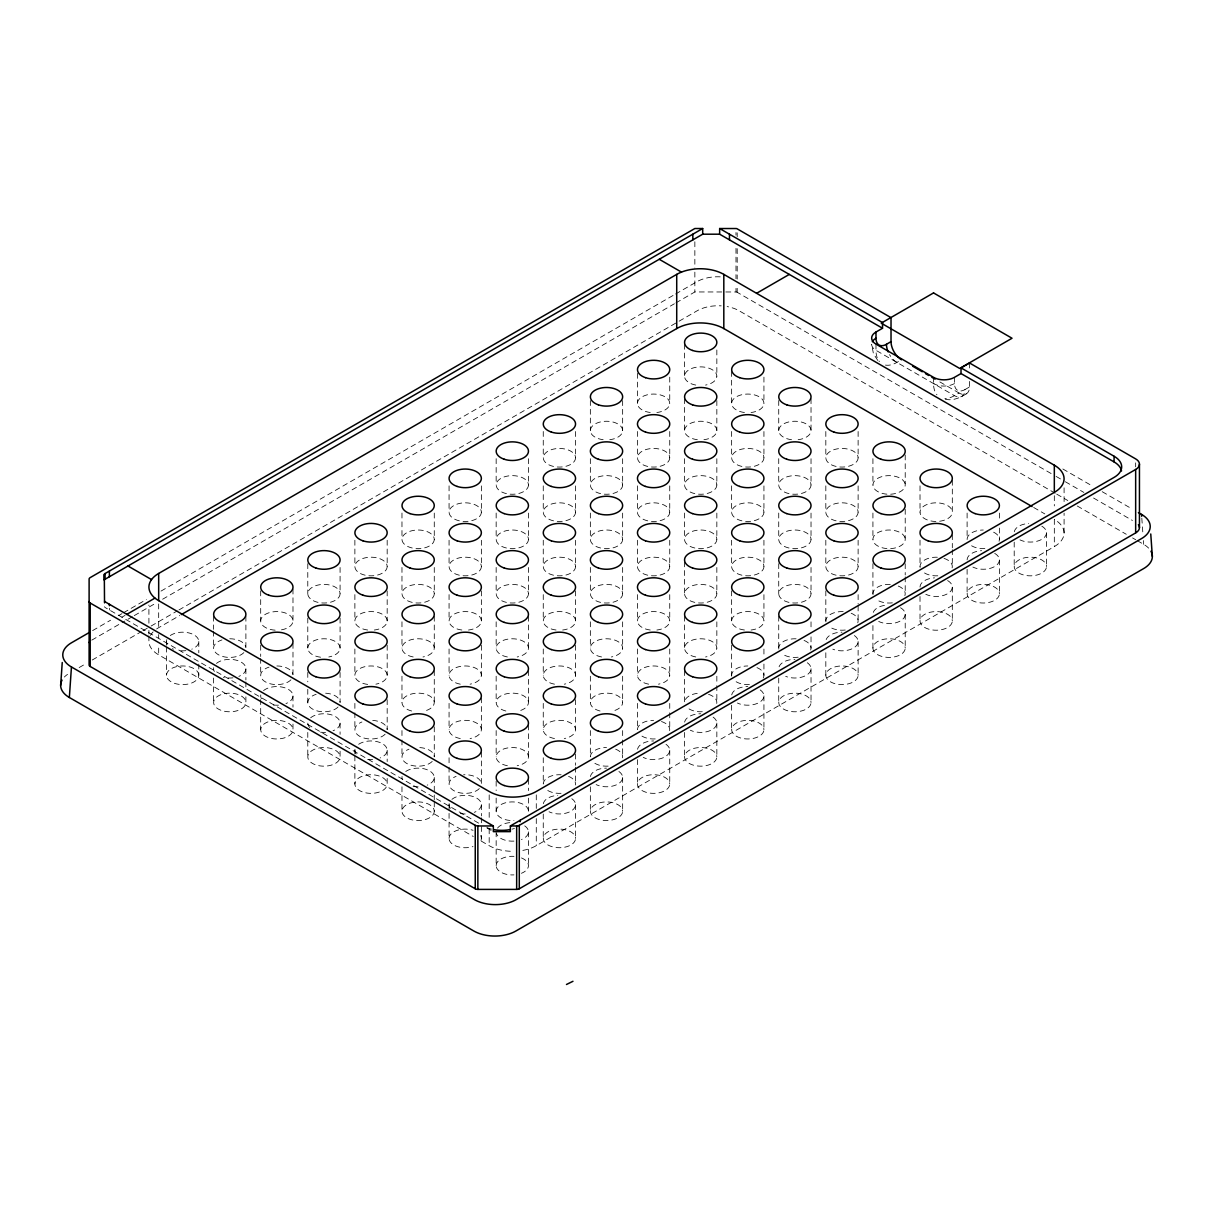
<?xml version="1.0" encoding="UTF-8"?>
<svg xmlns="http://www.w3.org/2000/svg" width="1213" height="1213" viewBox="0 0 1213 1213"><rect width="100%" height="100%" fill="white"/><g stroke="black" fill="none" stroke-linecap="round" stroke-linejoin="round"><path stroke-width="0.75" stroke-dasharray="5 3.75" d="M148.911 623.194L148.911 605.029M1064.089 532.992L1064.089 513.129M92.628 630.578L110.535 620.237M118.677 615.537L121.937 613.657M123.559 612.717L146.364 599.556M161.011 591.095L673.973 294.941M675.596 294.001L696.762 281.78A29.597 17.088 0 0 1 720.749 276.867M121.907 617.19L125.045 615.37M91.763 640.146L124.833 621.041M127.987 619.236L132.717 616.507M134.279 615.598L156.325 602.861M162.633 599.222L674.383 303.766M675.959 302.871L694.852 291.954L723.282 291.969M79.163 667.559L85.698 663.784M92.249 660.008L141.284 631.685M142.922 630.745L147.819 627.909M151.094 626.029L177.25 610.927M178.887 609.987L677.506 322.112M679.128 321.172L697.126 310.786A29.719 17.164 0 0 1 721.204 305.858M156.644 628.941A33.297 19.226 0 0 1 158.676 627.667L179.721 615.522M885.46 365.098A29.597 17.088 -60 0 0 896.923 362.414L901.502 359.776M969.521 381.428L969.521 386.962A14.799 8.552 60 0 1 959.058 393.012L954.479 395.65A29.597 17.088 -60 0 1 944.866 398.501M877.757 360.428L873.436 353.696L871.647 344.295A14.799 8.552 0 0 0 875.983 350.33L954.479 395.65A14.799 8.552 60 0 0 964.942 389.6L969.521 386.962M966.458 393.74C960.165 397.849 952.448 401.154 944.851 399.168M522.848 850.404A33.297 19.226 0 0 0 536.282 845.673L1054.324 546.593A33.297 19.226 0 0 0 1054.324 519.407M725.829 291.969L735.988 291.984L735.988 285.373M939.863 381.928L959.058 393.012M1062.846 468.976L1091.184 485.336M1102.208 491.69L1132.108 508.96M735.988 291.969A1.759 1.016 0 0 1 737.201 292.303L1054.597 475.541M1056.129 476.421L1063.831 480.864M1065.363 481.758L1083.846 492.417M1093.565 498.027L1132.426 520.468M1055.158 493.236L739.142 310.786A29.719 17.164 0 0 0 727.148 306.571M1056.735 494.146L1067.804 500.529M1077.28 506.003L1126.271 534.281M1132.578 537.935L1135.747 539.755M1137.324 540.68L1143.647 544.319A29.719 17.164 0 0 1 1148.62 548.124M1033.673 507.474L1044.802 513.903M478.635 823.142L105.228 607.561A2.214 1.289 0 0 1 104.576 606.667M486.807 827.857L491.705 830.693M148.911 635.839L148.911 641.252A33.297 19.226 0 0 0 158.676 654.853L473.297 836.5M481.243 841.094L489.188 845.673A33.297 19.226 0 0 0 512.735 851.314M1141.812 518.148L1142.858 533.098M1143.389 540.589L1143.647 544.319M1135.656 462.866L1135.656 466.823M1064.089 487.823L1064.089 504.092M1054.324 495.692L1054.324 505.942M1054.324 519.498L1054.324 546.593M1046.501 532.765L1046.501 566.547A16.148 9.325 0 0 1 1022.256 574.583A16.148 9.325 0 0 1 1022.316 558.435A16.148 9.325 0 0 1 1046.501 566.547M1014.204 542.105L1014.204 566.501M999.406 513.084L999.406 520.589M999.406 528.095L999.406 539.36M999.406 559.966L999.406 593.733A16.148 9.325 0 0 1 975.161 601.769A16.148 9.325 0 0 1 975.222 585.636A16.148 9.325 0 0 1 999.406 593.733M969.521 362.975L969.521 370.359M967.11 513.038L967.11 539.315A16.148 9.325 0 0 1 983.288 530.02M967.11 569.306L967.11 593.688M954.479 377.334L954.479 383.566A14.799 8.552 -60 0 0 964.942 389.6M952.311 480.272L952.311 512.159A16.148 9.325 0 0 1 928.066 520.21A16.148 9.325 0 0 1 928.127 504.062A16.148 9.325 0 0 1 952.311 512.159M952.311 534.645L952.311 547.776M952.311 549.656L952.311 566.547M952.311 587.153L952.311 620.92A16.148 9.325 0 0 1 928.066 628.971A16.148 9.325 0 0 1 928.127 612.823A16.148 9.325 0 0 1 952.311 620.92M933.54 377.334L933.54 383.566A29.597 17.088 -60 0 0 936.952 394.816M920.015 485.852L920.015 512.129M920.015 540.24L920.015 566.501M920.015 596.493L920.015 620.889M905.216 454.951L905.216 484.973A16.148 9.325 0 0 1 880.972 493.009A16.148 9.325 0 0 1 881.032 476.876A16.148 9.325 0 0 1 905.216 484.973M905.216 509.339L905.216 539.36A16.148 9.325 0 0 1 880.972 547.397A16.148 9.325 0 0 1 881.032 531.249A16.148 9.325 0 0 1 905.216 539.36M905.216 563.711L905.216 574.977M905.216 576.842L905.216 593.733M905.216 614.339L905.216 648.121A16.148 9.325 0 0 1 880.972 656.157A16.148 9.325 0 0 1 881.032 640.009A16.148 9.325 0 0 1 905.216 648.121M875.983 344.113L875.983 350.33A29.597 17.088 -60 0 0 879.395 361.595M872.92 458.666L872.92 484.927M872.92 513.038L872.92 539.315M872.92 563.666L872.92 593.688M872.92 625.559L872.92 648.076M858.122 431.51L858.122 457.786A16.148 9.325 0 0 1 833.877 465.822A16.148 9.325 0 0 1 833.938 449.689A16.148 9.325 0 0 1 858.122 457.786M858.122 485.897L858.122 512.159A16.148 9.325 0 0 1 833.877 520.21A16.148 9.325 0 0 1 833.938 504.062A16.148 9.325 0 0 1 858.122 512.159M858.122 540.27L858.122 566.547A16.148 9.325 0 0 1 833.877 574.583A16.148 9.325 0 0 1 833.938 558.435A16.148 9.325 0 0 1 858.122 566.547M858.122 594.658L858.122 604.044M858.122 605.909L858.122 620.92M858.122 641.525L858.122 675.307A16.148 9.325 0 0 1 833.877 683.344A16.148 9.325 0 0 1 833.938 667.195A16.148 9.325 0 0 1 858.122 675.307M825.826 431.479L825.826 457.741M825.826 485.852L825.826 512.129M825.826 540.24L825.826 566.501M825.826 590.852L825.826 620.889M825.826 652.746L825.826 675.262M811.027 398.698L811.027 430.6M811.027 458.711L811.027 484.973A16.148 9.325 0 0 1 786.782 493.009A16.148 9.325 0 0 1 786.843 476.876A16.148 9.325 0 0 1 811.027 484.973M811.027 513.084L811.027 539.36A16.148 9.325 0 0 1 786.782 547.397A16.148 9.325 0 0 1 786.843 531.249A16.148 9.325 0 0 1 811.027 539.36M811.027 567.472L811.027 593.733A16.148 9.325 0 0 1 786.782 601.769A16.148 9.325 0 0 1 786.843 585.636A16.148 9.325 0 0 1 811.027 593.733M811.027 621.844L811.027 629.35M811.027 636.855L811.027 648.121M811.027 668.727L811.027 702.494A16.148 9.325 0 0 1 786.782 710.53A16.148 9.325 0 0 1 786.843 694.397A16.148 9.325 0 0 1 811.027 702.494M778.731 400.533L778.731 430.554M778.731 458.666L778.731 484.927M778.731 513.038L778.731 539.315M778.731 563.666L778.731 593.688M778.731 616.174L778.731 648.076M778.731 678.052L778.731 702.448M763.932 377.137L763.932 403.413M763.932 431.51L763.932 457.786A16.148 9.325 0 0 1 739.687 465.822A16.148 9.325 0 0 1 739.748 449.689A16.148 9.325 0 0 1 763.932 457.786M763.932 485.897L763.932 512.159A16.148 9.325 0 0 1 739.687 520.21A16.148 9.325 0 0 1 739.748 504.062A16.148 9.325 0 0 1 763.932 512.159M763.932 540.27L763.932 566.547A16.148 9.325 0 0 1 739.687 574.583A16.148 9.325 0 0 1 739.748 558.435A16.148 9.325 0 0 1 763.932 566.547M763.932 594.658L763.932 620.92M763.932 649.031L763.932 656.536M763.932 664.042L763.932 675.307M763.932 695.913L763.932 729.68A16.148 9.325 0 0 1 739.687 737.716A16.148 9.325 0 0 1 739.748 721.583A16.148 9.325 0 0 1 763.932 729.68M737.201 232.82L737.201 236.778M737.201 248.68L737.201 279.081M737.201 288.33L737.201 292.288M735.988 232.502L735.988 235.14M735.988 248.362L735.988 278.763M731.636 371.466L731.636 403.368M731.636 431.479L731.636 457.741M731.636 485.852L731.636 512.129M731.636 540.24L731.636 566.501M731.636 590.852L731.636 620.889M731.636 645.24L731.636 675.262M731.636 705.253L731.636 729.635M716.838 349.951L716.838 376.212M716.838 400.578L716.838 430.6M716.838 458.711L716.838 484.973A16.148 9.325 0 0 1 692.593 493.009A16.148 9.325 0 0 1 692.653 476.876A16.148 9.325 0 0 1 716.838 484.973M716.838 513.084L716.838 539.36A16.148 9.325 0 0 1 692.593 547.397A16.148 9.325 0 0 1 692.653 531.249A16.148 9.325 0 0 1 716.838 539.36M716.838 567.472L716.838 593.733A16.148 9.325 0 0 1 692.593 601.769A16.148 9.325 0 0 1 692.653 585.636A16.148 9.325 0 0 1 716.838 593.733M716.838 621.844L716.838 648.121M716.838 676.232L716.838 683.738M716.838 685.603L716.838 702.494M716.838 723.1L716.838 756.882A16.148 9.325 0 0 1 692.593 764.918A16.148 9.325 0 0 1 692.653 748.77A16.148 9.325 0 0 1 716.838 756.882M694.852 241.736L694.852 268.164M694.852 272.121L694.852 291.954M684.541 344.28L684.541 376.166M684.541 398.652L684.541 430.554M684.541 458.666L684.541 484.927M684.541 513.038L684.541 539.315M684.541 561.786L684.541 593.688M684.541 616.174L684.541 648.076M684.541 670.546L684.541 702.448A16.148 9.325 0 0 1 700.72 693.154M684.541 732.44L684.541 756.836M669.743 377.137L669.743 403.413M669.743 431.51L669.743 457.786A16.148 9.325 0 0 1 645.498 465.822A16.148 9.325 0 0 1 645.559 449.689A16.148 9.325 0 0 1 669.743 457.786M669.743 485.897L669.743 512.159A16.148 9.325 0 0 1 645.498 520.21A16.148 9.325 0 0 1 645.559 504.062A16.148 9.325 0 0 1 669.743 512.159M669.743 540.27L669.743 566.547A16.148 9.325 0 0 1 645.498 574.583A16.148 9.325 0 0 1 645.559 558.435A16.148 9.325 0 0 1 669.743 566.547M669.743 594.658L669.743 620.92M669.743 649.031L669.743 675.307M669.743 703.419L669.743 710.924M669.743 712.804L669.743 729.68M669.743 750.286L669.743 784.068A16.148 9.325 0 0 1 645.498 792.104A16.148 9.325 0 0 1 645.559 775.956A16.148 9.325 0 0 1 669.743 784.068M637.447 373.346L637.447 403.368M637.447 431.479L637.447 457.741M637.447 485.852L637.447 512.129M637.447 540.24L637.447 566.501M637.447 594.613L637.447 620.889M637.447 648.985L637.447 675.262M637.447 703.373L637.447 729.635A16.148 9.325 0 0 1 653.625 720.34M637.447 759.626L637.447 784.023M622.648 400.578L622.648 430.6M622.648 458.711L622.648 484.973A16.148 9.325 0 0 1 598.403 493.009A16.148 9.325 0 0 1 598.464 476.876A16.148 9.325 0 0 1 622.648 484.973M622.648 513.084L622.648 539.36A16.148 9.325 0 0 1 598.403 547.397A16.148 9.325 0 0 1 598.464 531.249A16.148 9.325 0 0 1 622.648 539.36M622.648 567.472L622.648 593.733A16.148 9.325 0 0 1 598.403 601.769A16.148 9.325 0 0 1 598.464 585.636A16.148 9.325 0 0 1 622.648 593.733M622.648 621.844L622.648 648.121M622.648 676.232L622.648 702.494M622.648 730.605L622.648 738.111M622.648 739.991L622.648 756.882M622.648 777.472L622.648 811.254A16.148 9.325 0 0 1 598.403 819.291A16.148 9.325 0 0 1 598.464 803.158A16.148 9.325 0 0 1 622.648 811.254M590.352 400.533L590.352 430.554M590.352 458.666L590.352 484.927M590.352 513.038L590.352 539.315M590.352 567.426L590.352 593.688M590.352 621.799L590.352 648.076M590.352 676.187L590.352 702.448M590.352 730.56L590.352 756.836A16.148 9.325 0 0 1 606.53 747.526M590.352 786.812L590.352 811.209M575.553 431.51L575.553 457.786A16.148 9.325 0 0 1 551.309 465.822A16.148 9.325 0 0 1 551.369 449.689A16.148 9.325 0 0 1 575.553 457.786M575.553 485.897L575.553 512.159A16.148 9.325 0 0 1 551.309 520.21A16.148 9.325 0 0 1 551.369 504.062A16.148 9.325 0 0 1 575.553 512.159M575.553 540.27L575.553 566.547A16.148 9.325 0 0 1 551.309 574.583A16.148 9.325 0 0 1 551.369 558.435A16.148 9.325 0 0 1 575.553 566.547M575.553 590.898L575.553 620.92M575.553 645.286L575.553 675.307M575.553 699.658L575.553 729.68M575.553 754.046L575.553 765.297M575.553 767.177L575.553 784.068M575.553 804.674L575.553 838.441A16.148 9.325 0 0 1 551.309 846.477A16.148 9.325 0 0 1 551.369 830.344A16.148 9.325 0 0 1 575.553 838.441M543.257 431.479L543.257 457.741M543.257 485.852L543.257 512.129M543.257 540.24L543.257 566.501M543.257 594.613L543.257 620.889M543.257 648.985L543.257 675.262M543.257 703.373L543.257 729.635M543.257 757.746L543.257 784.023A16.148 9.325 0 0 1 561.103 774.773M543.257 814.014L543.257 838.395M536.282 794.864L536.282 808.419M536.282 818.578L536.282 845.673M528.459 458.711L528.459 484.973A16.148 9.325 0 0 1 504.214 493.009A16.148 9.325 0 0 1 504.274 476.876A16.148 9.325 0 0 1 528.459 484.973M528.459 513.084L528.459 539.36A16.148 9.325 0 0 1 504.214 547.397A16.148 9.325 0 0 1 504.274 531.249A16.148 9.325 0 0 1 528.459 539.36M528.459 567.472L528.459 593.733A16.148 9.325 0 0 1 504.214 601.769A16.148 9.325 0 0 1 504.274 585.636A16.148 9.325 0 0 1 528.459 593.733M528.459 616.219L528.459 648.121M528.459 670.592L528.459 702.494M528.459 724.98L528.459 756.882M528.459 779.353L528.459 790.618M528.459 798.124L528.459 811.254M528.459 831.86L528.459 865.627M496.162 458.666L496.162 484.927M496.162 513.038L496.162 539.315M496.162 567.426L496.162 593.688M496.162 621.799L496.162 648.076M496.162 676.187L496.162 702.448M496.162 730.56L496.162 756.836M496.162 781.187L496.162 790.573M496.162 798.078L496.162 811.209A16.148 9.325 0 0 0 513.948 820.504M496.162 831.815L496.162 865.597A16.148 9.325 0 0 0 513.948 874.891M489.188 794.864L489.188 818.578M489.188 828.737L489.188 845.673M481.364 485.897L481.364 512.159A16.148 9.325 0 0 1 457.119 520.21A16.148 9.325 0 0 1 457.18 504.062A16.148 9.325 0 0 1 481.364 512.159M481.364 540.27L481.364 566.547A16.148 9.325 0 0 1 457.119 574.583A16.148 9.325 0 0 1 457.18 558.435A16.148 9.325 0 0 1 481.364 566.547M481.364 590.898L481.364 620.92M481.364 645.286L481.364 675.307M481.364 697.778L481.364 729.68M481.364 752.166L481.364 784.068A16.148 9.325 0 0 0 463.593 774.773M481.364 804.674L481.364 815.924M481.364 817.805L481.364 838.441M449.068 485.852L449.068 512.129M449.068 540.24L449.068 566.501M449.068 594.613L449.068 620.889M449.068 648.985L449.068 675.262M449.068 703.373L449.068 729.635M449.068 757.746L449.068 765.251M449.068 767.132L449.068 784.023M449.068 804.628L449.068 838.395A16.148 9.325 0 0 0 473.009 846.583M434.269 513.084L434.269 539.36A16.148 9.325 0 0 1 410.024 547.397A16.148 9.325 0 0 1 410.085 531.249A16.148 9.325 0 0 1 434.269 539.36M434.269 567.472L434.269 593.733A16.148 9.325 0 0 1 410.024 601.769A16.148 9.325 0 0 1 410.085 585.636A16.148 9.325 0 0 1 434.269 593.733M434.269 616.219L434.269 648.121M434.269 670.592L434.269 702.494M434.269 726.845L434.269 756.882A16.148 9.325 0 0 0 419.819 747.587M434.269 777.472L434.269 799.989M434.269 801.869L434.269 811.254A16.148 9.325 0 0 1 410.024 819.291A16.148 9.325 0 0 1 410.085 803.158A16.148 9.325 0 0 1 434.269 811.254M401.973 513.038L401.973 539.315M401.973 567.426L401.973 593.688M401.973 621.799L401.973 648.076M401.973 676.187L401.973 702.448M401.973 730.56L401.973 738.065M401.973 739.945L401.973 756.836M401.973 786.812L401.973 811.209M387.174 540.27L387.174 566.547A16.148 9.325 0 0 1 362.93 574.583A16.148 9.325 0 0 1 362.99 558.435A16.148 9.325 0 0 1 387.174 566.547M387.174 590.898L387.174 620.92M387.174 645.286L387.174 675.307M387.174 699.658L387.174 729.68A16.148 9.325 0 0 0 372.725 720.401M387.174 750.286L387.174 761.552M387.174 778.428L387.174 784.068A16.148 9.325 0 0 1 362.93 792.104A16.148 9.325 0 0 1 362.99 775.956A16.148 9.325 0 0 1 387.174 784.068M354.878 540.24L354.878 566.501M354.878 594.613L354.878 620.889M354.878 648.985L354.878 675.262M354.878 703.373L354.878 710.879M354.878 712.759L354.878 729.635M354.878 750.241L354.878 754.001M354.878 755.881L354.878 784.023M340.08 567.472L340.08 593.733A16.148 9.325 0 0 1 315.835 601.769A16.148 9.325 0 0 1 315.896 585.636A16.148 9.325 0 0 1 340.08 593.733M340.08 618.099L340.08 648.121M340.08 672.472L340.08 702.494A16.148 9.325 0 0 0 325.63 693.199M340.08 723.1L340.08 734.35M340.08 751.241L340.08 756.882A16.148 9.325 0 0 1 315.835 764.918A16.148 9.325 0 0 1 315.896 748.77A16.148 9.325 0 0 1 340.08 756.882M307.784 563.666L307.784 593.688M307.784 618.054L307.784 648.076M307.784 672.427L307.784 681.812M307.784 689.318L307.784 702.448M307.784 732.44L307.784 756.836M292.985 589.033L292.985 620.92M292.985 643.406L292.985 675.307M292.985 695.913L292.985 707.164M292.985 724.055L292.985 729.68A16.148 9.325 0 0 1 268.74 737.716A16.148 9.325 0 0 1 268.801 721.583A16.148 9.325 0 0 1 292.985 729.68M260.689 590.852L260.689 620.889M260.689 645.24L260.689 656.491M260.689 658.371L260.689 675.262M260.689 699.613L260.689 729.635M245.89 616.219L245.89 648.121M245.89 668.727L245.89 679.977M245.89 681.858L245.89 689.363M245.89 696.869L245.89 702.494A16.148 9.325 0 0 1 221.645 710.53A16.148 9.325 0 0 1 221.706 694.397A16.148 9.325 0 0 1 245.89 702.494M213.594 616.174L213.594 629.304M213.594 631.185L213.594 648.076M213.594 678.052L213.594 702.448M198.796 641.525L198.796 652.791M198.796 664.042L198.796 675.307A16.148 9.325 0 0 1 174.551 683.344A16.148 9.325 0 0 1 174.611 667.195A16.148 9.325 0 0 1 198.796 675.307M166.499 641.48L166.499 645.24M166.499 647.12L166.499 675.262M158.676 603.953L158.676 627.758M158.676 634.535L158.676 637.917M158.676 648.076L158.676 654.853M148.911 630.426L148.911 634.035M109.382 608.198L109.382 609.972M64.38 677.021A29.719 17.164 0 0 1 67.549 674.367M514.418 828.479A25.898 14.95 0 0 1 512.129 829.131M491.553 829.131A25.898 14.95 0 0 1 487.171 827.721M994.705 553.371A16.148 9.325 0 0 1 995.145 566.244A16.148 9.325 0 0 1 972.887 567.077M967.11 559.921A16.148 9.325 0 0 1 981.62 550.672M695.762 385.067A16.148 9.325 0 0 1 687.635 370.708A16.148 9.325 0 0 1 713.79 370.753A16.148 9.325 0 0 1 705.557 385.082M507.383 656.961A16.148 9.325 0 0 1 499.256 642.617A16.148 9.325 0 0 1 525.411 642.647A16.148 9.325 0 0 1 517.178 656.976M461.865 630.017A16.148 9.325 0 0 1 451.843 615.688A16.148 9.325 0 0 1 478.635 615.719A16.148 9.325 0 0 1 468.491 630.032M556.054 630.017A16.148 9.325 0 0 1 546.032 615.688A16.148 9.325 0 0 1 572.824 615.719A16.148 9.325 0 0 1 562.68 630.032M713.108 717.126A16.148 9.325 0 0 1 712.076 729.68A16.148 9.325 0 0 1 690.318 730.226M684.632 722.099A16.148 9.325 0 0 1 700.72 713.76M661.464 721.523A16.148 9.325 0 0 1 669.652 730.651M655.232 738.929A16.148 9.325 0 0 1 640.267 734.926M760.202 689.939A16.148 9.325 0 0 1 759.171 702.494A16.148 9.325 0 0 1 737.413 703.024M731.727 694.897A16.148 9.325 0 0 1 747.815 686.573M708.559 694.336A16.148 9.325 0 0 1 716.747 703.464M702.312 711.743A16.148 9.325 0 0 1 686.558 706.982M600.056 711.015A16.148 9.325 0 0 1 593.764 696.747A16.148 9.325 0 0 1 619.282 696.778A16.148 9.325 0 0 1 612.883 711.03M554.477 684.162A16.148 9.325 0 0 1 546.35 669.803A16.148 9.325 0 0 1 572.506 669.834A16.148 9.325 0 0 1 564.272 684.177M648.667 684.162A16.148 9.325 0 0 1 640.54 669.803A16.148 9.325 0 0 1 666.695 669.834A16.148 9.325 0 0 1 658.462 684.177M601.572 656.961A16.148 9.325 0 0 1 593.445 642.617A16.148 9.325 0 0 1 619.6 642.647A16.148 9.325 0 0 1 611.367 656.976M807.297 662.738A16.148 9.325 0 0 1 806.781 674.989A16.148 9.325 0 0 1 785.706 676.369M779.08 666.771A16.148 9.325 0 0 1 794.909 659.372M756.957 667.62A16.148 9.325 0 0 1 763.159 678.128M749.407 684.557A16.148 9.325 0 0 1 734.456 680.554M731.727 676.217A16.148 9.325 0 0 1 747.815 665.967M854.392 635.551A16.148 9.325 0 0 1 853.876 647.803A16.148 9.325 0 0 1 832.8 649.182M826.174 639.585A16.148 9.325 0 0 1 842.004 632.185M804.052 640.419A16.148 9.325 0 0 1 810.678 650.032M798.154 657.219A16.148 9.325 0 0 1 781.551 653.352M778.822 649.031A16.148 9.325 0 0 1 796.577 638.826M695.762 656.961A16.148 9.325 0 0 1 687.635 642.617A16.148 9.325 0 0 1 713.79 642.647A16.148 9.325 0 0 1 705.557 656.976M650.244 630.017A16.148 9.325 0 0 1 640.221 615.688A16.148 9.325 0 0 1 667.014 615.719A16.148 9.325 0 0 1 656.87 630.032M744.433 630.017A16.148 9.325 0 0 1 734.411 615.688A16.148 9.325 0 0 1 761.203 615.719A16.148 9.325 0 0 1 751.059 630.032M310.649 717.778A16.148 9.325 0 0 1 335.379 716.504A16.148 9.325 0 0 1 333.044 730.772M325.569 732.349A16.148 9.325 0 0 1 319.004 731.955M309.8 727.588A16.148 9.325 0 0 1 307.875 722.099M263.555 690.591A16.148 9.325 0 0 1 288.285 689.318A16.148 9.325 0 0 1 285.95 703.585M278.474 705.162A16.148 9.325 0 0 1 271.909 704.768M261.447 698.688A16.148 9.325 0 0 1 260.78 694.897M385.127 734.199A16.148 9.325 0 0 1 360.14 736.549A16.148 9.325 0 0 1 361.914 721.978M338.033 707.012A16.148 9.325 0 0 1 312.484 709.044A16.148 9.325 0 0 1 316.138 694.306M216.46 663.405A16.148 9.325 0 0 1 241.19 662.116A16.148 9.325 0 0 1 238.855 676.384M233.017 677.824A16.148 9.325 0 0 1 223.298 677.248M214.352 671.502A16.148 9.325 0 0 1 213.685 667.711M170.275 635.521A16.148 9.325 0 0 1 194.611 635.248A16.148 9.325 0 0 1 191.76 649.198M185.923 650.638A16.148 9.325 0 0 1 179.297 650.623M173.474 649.182A16.148 9.325 0 0 1 172.276 648.652M167.258 644.315A16.148 9.325 0 0 1 166.848 639.585M290.938 679.826A16.148 9.325 0 0 1 265.389 681.858A16.148 9.325 0 0 1 269.043 667.12M276.867 665.967A16.148 9.325 0 0 1 292.894 674.337M243.843 652.639A16.148 9.325 0 0 1 218.295 654.671A16.148 9.325 0 0 1 221.949 639.933M229.773 638.766A16.148 9.325 0 0 1 245.799 647.151M524.729 825.886A16.148 9.325 0 0 1 521.423 839.532M513.948 841.109A16.148 9.325 0 0 1 496.496 833.725M497.512 828.115A16.148 9.325 0 0 1 510.688 822.566M521.484 857.94A16.148 9.325 0 0 1 521.423 873.299M496.162 865.597A16.148 9.325 0 0 1 514.009 856.348M451.933 799.352A16.148 9.325 0 0 1 476.664 798.078A16.148 9.325 0 0 1 474.328 812.346M465.186 813.968A16.148 9.325 0 0 1 460.288 813.529M450.387 808.328A16.148 9.325 0 0 1 449.159 803.658M480.606 835.621A16.148 9.325 0 0 1 480.591 841.276M449.068 838.395A16.148 9.325 0 0 1 473.085 830.283M571.823 798.7A16.148 9.325 0 0 1 570.792 811.254A16.148 9.325 0 0 1 549.034 811.785M543.348 803.658A16.148 9.325 0 0 1 557.768 795.379M496.162 811.209A16.148 9.325 0 0 1 514.009 801.96A16.148 9.325 0 0 1 528.11 813.165M405.749 771.468A16.148 9.325 0 0 1 430.084 771.195A16.148 9.325 0 0 1 427.234 785.145M418.091 786.782A16.148 9.325 0 0 1 411.677 786.009M402.307 779.353A16.148 9.325 0 0 1 402.064 776.472M358.654 744.282A16.148 9.325 0 0 1 382.99 744.009A16.148 9.325 0 0 1 380.139 757.958M372.664 759.535A16.148 9.325 0 0 1 366.099 759.141M356.197 753.955A16.148 9.325 0 0 1 354.969 749.285M479.317 788.586A16.148 9.325 0 0 1 454.329 790.921A16.148 9.325 0 0 1 456.103 776.35M432.222 761.4A16.148 9.325 0 0 1 407.234 763.735A16.148 9.325 0 0 1 409.008 749.164M411.677 711.015A16.148 9.325 0 0 1 405.385 696.747A16.148 9.325 0 0 1 430.903 696.778A16.148 9.325 0 0 1 424.505 711.03M367.675 684.405A16.148 9.325 0 0 1 357.35 670.319A16.148 9.325 0 0 1 383.793 669.591A16.148 9.325 0 0 1 375.894 684.177M460.288 684.162A16.148 9.325 0 0 1 452.161 669.803A16.148 9.325 0 0 1 478.316 669.834A16.148 9.325 0 0 1 470.083 684.177M413.193 656.961A16.148 9.325 0 0 1 405.066 642.617A16.148 9.325 0 0 1 431.221 642.647A16.148 9.325 0 0 1 422.988 656.976M320.581 657.203A16.148 9.325 0 0 1 310.255 643.133A16.148 9.325 0 0 1 336.698 642.39A16.148 9.325 0 0 1 328.799 656.976M275.139 630.169A16.148 9.325 0 0 1 262.872 616.219A16.148 9.325 0 0 1 289.937 615.461A16.148 9.325 0 0 1 280.112 630.032M367.675 630.017A16.148 9.325 0 0 1 357.653 615.688A16.148 9.325 0 0 1 384.445 615.719A16.148 9.325 0 0 1 374.301 630.032M618.918 771.498A16.148 9.325 0 0 1 617.887 784.068A16.148 9.325 0 0 1 596.129 784.599M590.443 776.472A16.148 9.325 0 0 1 606.53 768.132M568.579 776.381A16.148 9.325 0 0 1 575.462 785.023M561.043 793.317A16.148 9.325 0 0 1 546.077 789.299M666.013 744.312A16.148 9.325 0 0 1 664.982 756.867A16.148 9.325 0 0 1 643.224 757.412M637.538 749.285A16.148 9.325 0 0 1 653.625 740.946M615.673 749.179A16.148 9.325 0 0 1 622.557 757.837M608.138 766.131A16.148 9.325 0 0 1 593.172 762.113M507.383 765.721A16.148 9.325 0 0 1 499.256 751.378A16.148 9.325 0 0 1 525.411 751.408A16.148 9.325 0 0 1 517.178 765.737M460.288 738.535A16.148 9.325 0 0 1 452.161 724.176A16.148 9.325 0 0 1 478.316 724.222A16.148 9.325 0 0 1 470.083 738.55M554.477 738.535A16.148 9.325 0 0 1 546.35 724.176A16.148 9.325 0 0 1 572.506 724.222A16.148 9.325 0 0 1 564.272 738.55M505.866 711.015A16.148 9.325 0 0 1 499.574 696.747A16.148 9.325 0 0 1 525.093 696.778A16.148 9.325 0 0 1 518.694 711.03M603.149 439.697A16.148 9.325 0 0 1 593.127 425.354A16.148 9.325 0 0 1 619.919 425.384A16.148 9.325 0 0 1 609.775 439.697M900.516 607.743A16.148 9.325 0 0 1 900.956 620.616A16.148 9.325 0 0 1 878.697 621.465M873.269 612.383A16.148 9.325 0 0 1 887.431 605.044M851.147 613.232A16.148 9.325 0 0 1 857.773 622.83M845.249 630.032A16.148 9.325 0 0 1 828.646 626.166M825.917 621.844A16.148 9.325 0 0 1 843.672 611.64M947.611 580.557A16.148 9.325 0 0 1 948.05 593.43A16.148 9.325 0 0 1 925.792 594.264M920.015 587.107A16.148 9.325 0 0 1 934.526 577.858M898.242 586.046A16.148 9.325 0 0 1 904.868 595.644M892.343 602.846A16.148 9.325 0 0 1 875.741 598.979M873.011 594.658A16.148 9.325 0 0 1 890.767 584.439M791.528 439.697A16.148 9.325 0 0 1 781.506 425.354A16.148 9.325 0 0 1 808.298 425.384A16.148 9.325 0 0 1 798.154 439.697M697.339 439.697A16.148 9.325 0 0 1 687.316 425.354A16.148 9.325 0 0 1 714.108 425.384A16.148 9.325 0 0 1 703.965 439.697M650.244 412.496A16.148 9.325 0 0 1 640.221 398.167A16.148 9.325 0 0 1 667.014 398.198A16.148 9.325 0 0 1 656.87 412.511M744.433 412.496A16.148 9.325 0 0 1 734.411 398.167A16.148 9.325 0 0 1 761.203 398.198A16.148 9.325 0 0 1 751.059 412.511M944.032 558.389A16.148 9.325 0 0 1 951.962 568.457M937.785 575.796A16.148 9.325 0 0 1 922.835 571.793M920.106 567.472A16.148 9.325 0 0 1 937.861 557.252M1041.8 526.169A16.148 9.325 0 0 1 1042.24 539.057A16.148 9.325 0 0 1 1019.981 539.891M1014.295 531.764A16.148 9.325 0 0 1 1028.715 523.47M993.629 532.189A16.148 9.325 0 0 1 999.057 541.271M984.88 548.61A16.148 9.325 0 0 1 969.93 544.592M150.488 635.43A33.297 19.226 0 0 1 153.096 631.928M954.479 383.566A14.799 8.552 0 0 1 933.54 383.566M896.923 362.414A14.799 8.552 60 0 1 889.523 354.605"/><path stroke-width="1.5" d="M1139.447 464.185L1139.447 527.625M1150.955 551.248A29.719 17.164 0 0 1 1143.647 568.579L515.874 931.023A29.719 17.164 0 0 1 473.858 931.023L69.353 697.49L71.446 666.968A29.597 17.088 0 0 1 71.446 642.799L89.368 632.458M60.65 685.36L62.242 662.51M104.955 573.613L702.691 228.514L702.691 234.2L104.955 579.298A2.214 1.289 0 0 0 104.303 580.208L104.303 574.522A2.214 1.289 0 0 1 104.955 573.613L104.955 579.298M1054.324 465.201A33.297 19.226 0 0 1 1054.324 492.387L536.282 791.483A33.297 19.226 0 0 1 489.188 791.483L158.676 600.647L158.676 573.461L676.718 274.381A33.297 19.226 0 0 1 723.812 274.381L1054.324 465.201L1054.324 492.296M126.622 614.46L154.961 598.1M181.328 614.582L676.718 328.571A33.297 19.226 0 0 1 723.812 328.571L1032.081 506.564M756.578 293.303L789.284 274.411M1121.525 470.962A25.898 14.95 0 0 0 1114.08 461.926L961.014 373.559L954.479 377.334A14.799 8.552 0 0 1 933.54 377.334L875.983 344.113A14.799 8.552 0 0 1 875.983 332.028L882.533 328.253L882.533 322.567L719.643 228.529L719.643 234.2L882.533 328.253M875.983 332.028L875.983 338.245A14.799 8.552 -60 0 0 886.445 344.295L891.024 341.641L891.024 317.654L737.201 228.848A1.759 1.016 0 0 0 735.988 228.529L719.643 228.529M961.014 373.559L961.014 367.888L969.521 362.975L1135.656 458.893A12.949 7.475 0 0 1 1135.656 469.476L1135.656 532.916L519.285 888.78A3.7 2.138 0 0 1 516.662 889.402L477.861 889.402A3.7 2.138 0 0 1 475.253 888.78L90.202 666.468A3.7 2.138 0 0 1 89.11 664.951L89.11 579.117A3.7 2.138 0 0 1 90.202 577.6L694.852 228.514L702.691 228.514M104.576 600.981A2.214 1.289 0 0 0 105.228 601.875L493.342 825.962L493.342 831.633L510.355 831.633L510.355 825.962L1114.08 477.406A25.898 14.95 0 0 0 1114.08 456.255L961.014 367.888M510.355 825.962L516.662 825.962A3.7 2.138 0 0 0 519.285 825.34L1135.656 469.476M566.471 984.486L572.976 981.287M89.11 601.512A3.7 2.138 0 0 0 90.202 603.028L475.253 825.34A3.7 2.138 0 0 0 477.861 825.962L493.342 825.962M702.691 234.2L719.643 234.2M912.692 366.235L922.274 371.769M925.474 373.619L928.673 375.469M931.872 377.319L935.071 379.153M1138.4 512.599L1141.554 514.403L1141.676 516.283M659.25 259.279L681.463 272.106M127.987 566.001L151.534 579.587M71.446 666.968L474.374 899.606A29.597 17.088 0 0 0 516.238 899.606L1141.554 538.572A29.597 17.088 0 0 0 1141.554 514.403M1150.758 533.978L1152.35 556.449M104.303 574.522L104.53 602.876M1114.08 456.255L1114.08 461.926M729.468 234.2L729.468 239.886M723.812 274.381L723.812 328.571M692.835 234.2L692.835 239.886M676.718 274.381L676.718 328.571M520.165 820.291L520.165 821.717M519.285 825.34L519.285 888.78M516.662 825.962L516.662 889.402M477.861 825.962L477.861 889.402M475.253 825.34L475.253 888.78M109.382 571.05L109.382 576.736M109.382 604.286L109.382 605.712M90.202 603.028L90.202 666.468M69.353 697.49A29.719 17.164 0 0 1 62.045 680.144M1138.385 524.653A12.949 7.475 0 0 1 1135.656 532.916M89.11 642.556A3.7 2.138 0 0 1 89.156 642.253M509.703 829.647A25.898 14.95 0 0 1 493.994 829.647M158.676 600.647A33.297 19.226 0 0 1 158.676 573.461M872.344 341.702A14.799 8.552 0 0 1 875.983 338.245M888.159 351.891A14.799 8.552 60 0 1 886.445 344.295M901.502 359.776A14.799 8.552 60 0 1 891.024 341.641M933.54 292.924L881.214 323.143L959.71 368.464L1012.036 338.245L933.54 292.924M692.593 350.481A16.148 9.325 0 0 0 716.838 342.445A16.148 9.325 0 0 0 692.653 334.333A16.148 9.325 0 0 0 692.593 350.481M880.972 459.242A16.148 9.325 0 0 0 905.216 451.206A16.148 9.325 0 0 0 881.032 443.094A16.148 9.325 0 0 0 880.972 459.242M504.214 622.375A16.148 9.325 0 0 0 528.459 614.339A16.148 9.325 0 0 0 504.274 606.242A16.148 9.325 0 0 0 504.214 622.375M457.119 595.189A16.148 9.325 0 0 0 481.364 587.153A16.148 9.325 0 0 0 457.18 579.041A16.148 9.325 0 0 0 457.119 595.189M551.309 595.189A16.148 9.325 0 0 0 575.553 587.153A16.148 9.325 0 0 0 551.369 579.041A16.148 9.325 0 0 0 551.309 595.189M504.214 568.002A16.148 9.325 0 0 0 528.459 559.966A16.148 9.325 0 0 0 504.274 551.854A16.148 9.325 0 0 0 504.214 568.002M410.024 568.002A16.148 9.325 0 0 0 434.269 559.966A16.148 9.325 0 0 0 410.085 551.854A16.148 9.325 0 0 0 410.024 568.002M362.93 540.816A16.148 9.325 0 0 0 387.174 532.765A16.148 9.325 0 0 0 362.99 524.668A16.148 9.325 0 0 0 362.93 540.816M457.119 540.816A16.148 9.325 0 0 0 481.364 532.765A16.148 9.325 0 0 0 457.18 524.668A16.148 9.325 0 0 0 457.119 540.816M410.024 513.615A16.148 9.325 0 0 0 434.269 505.578A16.148 9.325 0 0 0 410.085 497.482A16.148 9.325 0 0 0 410.024 513.615M645.498 703.949A16.148 9.325 0 0 0 669.743 695.913A16.148 9.325 0 0 0 645.559 687.801A16.148 9.325 0 0 0 645.498 703.949M692.593 676.763A16.148 9.325 0 0 0 716.838 668.727A16.148 9.325 0 0 0 692.653 660.615A16.148 9.325 0 0 0 692.593 676.763M598.403 676.763A16.148 9.325 0 0 0 622.648 668.727A16.148 9.325 0 0 0 598.464 660.615A16.148 9.325 0 0 0 598.403 676.763M551.309 649.562A16.148 9.325 0 0 0 575.553 641.525A16.148 9.325 0 0 0 551.369 633.429A16.148 9.325 0 0 0 551.309 649.562M645.498 649.562A16.148 9.325 0 0 0 669.743 641.525A16.148 9.325 0 0 0 645.559 633.429A16.148 9.325 0 0 0 645.498 649.562M598.403 622.375A16.148 9.325 0 0 0 622.648 614.339A16.148 9.325 0 0 0 598.464 606.242A16.148 9.325 0 0 0 598.403 622.375M598.403 568.002A16.148 9.325 0 0 0 622.648 559.966A16.148 9.325 0 0 0 598.464 551.854A16.148 9.325 0 0 0 598.403 568.002M551.309 540.816A16.148 9.325 0 0 0 575.553 532.765A16.148 9.325 0 0 0 551.369 524.668A16.148 9.325 0 0 0 551.309 540.816M645.498 540.816A16.148 9.325 0 0 0 669.743 532.765A16.148 9.325 0 0 0 645.559 524.668A16.148 9.325 0 0 0 645.498 540.816M598.403 513.615A16.148 9.325 0 0 0 622.648 505.578A16.148 9.325 0 0 0 598.464 497.482A16.148 9.325 0 0 0 598.403 513.615M504.214 513.615A16.148 9.325 0 0 0 528.459 505.578A16.148 9.325 0 0 0 504.274 497.482A16.148 9.325 0 0 0 504.214 513.615M457.119 486.428A16.148 9.325 0 0 0 481.364 478.392A16.148 9.325 0 0 0 457.18 470.28A16.148 9.325 0 0 0 457.119 486.428M551.309 486.428A16.148 9.325 0 0 0 575.553 478.392A16.148 9.325 0 0 0 551.369 470.28A16.148 9.325 0 0 0 551.309 486.428M504.214 459.242A16.148 9.325 0 0 0 528.459 451.206A16.148 9.325 0 0 0 504.274 443.094A16.148 9.325 0 0 0 504.214 459.242M739.687 649.562A16.148 9.325 0 0 0 763.932 641.525A16.148 9.325 0 0 0 739.748 633.429A16.148 9.325 0 0 0 739.687 649.562M786.782 622.375A16.148 9.325 0 0 0 811.027 614.339A16.148 9.325 0 0 0 786.843 606.242A16.148 9.325 0 0 0 786.782 622.375M692.593 622.375A16.148 9.325 0 0 0 716.838 614.339A16.148 9.325 0 0 0 692.653 606.242A16.148 9.325 0 0 0 692.593 622.375M645.498 595.189A16.148 9.325 0 0 0 669.743 587.153A16.148 9.325 0 0 0 645.559 579.041A16.148 9.325 0 0 0 645.498 595.189M739.687 595.189A16.148 9.325 0 0 0 763.932 587.153A16.148 9.325 0 0 0 739.748 579.041A16.148 9.325 0 0 0 739.687 595.189M692.593 568.002A16.148 9.325 0 0 0 716.838 559.966A16.148 9.325 0 0 0 692.653 551.854A16.148 9.325 0 0 0 692.593 568.002M362.93 703.949A16.148 9.325 0 0 0 387.174 695.913A16.148 9.325 0 0 0 362.99 687.801A16.148 9.325 0 0 0 362.93 703.949M315.835 676.763A16.148 9.325 0 0 0 340.08 668.727A16.148 9.325 0 0 0 315.896 660.615A16.148 9.325 0 0 0 315.835 676.763M268.74 649.562A16.148 9.325 0 0 0 292.985 641.525A16.148 9.325 0 0 0 268.801 633.429A16.148 9.325 0 0 0 268.74 649.562M221.645 622.375A16.148 9.325 0 0 0 245.89 614.339A16.148 9.325 0 0 0 221.706 606.242A16.148 9.325 0 0 0 221.645 622.375M504.214 785.524A16.148 9.325 0 0 0 528.459 777.472A16.148 9.325 0 0 0 504.274 769.376A16.148 9.325 0 0 0 504.214 785.524M457.119 758.322A16.148 9.325 0 0 0 481.364 750.286A16.148 9.325 0 0 0 457.18 742.189A16.148 9.325 0 0 0 457.119 758.322M410.024 731.136A16.148 9.325 0 0 0 434.269 723.1A16.148 9.325 0 0 0 410.085 715.003A16.148 9.325 0 0 0 410.024 731.136M410.024 676.763A16.148 9.325 0 0 0 434.269 668.727A16.148 9.325 0 0 0 410.085 660.615A16.148 9.325 0 0 0 410.024 676.763M362.93 649.562A16.148 9.325 0 0 0 387.174 641.525A16.148 9.325 0 0 0 362.99 633.429A16.148 9.325 0 0 0 362.93 649.562M457.119 649.562A16.148 9.325 0 0 0 481.364 641.525A16.148 9.325 0 0 0 457.18 633.429A16.148 9.325 0 0 0 457.119 649.562M410.024 622.375A16.148 9.325 0 0 0 434.269 614.339A16.148 9.325 0 0 0 410.085 606.242A16.148 9.325 0 0 0 410.024 622.375M315.835 622.375A16.148 9.325 0 0 0 340.08 614.339A16.148 9.325 0 0 0 315.896 606.242A16.148 9.325 0 0 0 315.835 622.375M268.74 595.189A16.148 9.325 0 0 0 292.985 587.153A16.148 9.325 0 0 0 268.801 579.041A16.148 9.325 0 0 0 268.74 595.189M362.93 595.189A16.148 9.325 0 0 0 387.174 587.153A16.148 9.325 0 0 0 362.99 579.041A16.148 9.325 0 0 0 362.93 595.189M315.835 568.002A16.148 9.325 0 0 0 340.08 559.966A16.148 9.325 0 0 0 315.896 551.854A16.148 9.325 0 0 0 315.835 568.002M551.309 758.322A16.148 9.325 0 0 0 575.553 750.286A16.148 9.325 0 0 0 551.369 742.189A16.148 9.325 0 0 0 551.309 758.322M598.403 731.136A16.148 9.325 0 0 0 622.648 723.1A16.148 9.325 0 0 0 598.464 715.003A16.148 9.325 0 0 0 598.403 731.136M504.214 731.136A16.148 9.325 0 0 0 528.459 723.1A16.148 9.325 0 0 0 504.274 715.003A16.148 9.325 0 0 0 504.214 731.136M457.119 703.949A16.148 9.325 0 0 0 481.364 695.913A16.148 9.325 0 0 0 457.18 687.801A16.148 9.325 0 0 0 457.119 703.949M551.309 703.949A16.148 9.325 0 0 0 575.553 695.913A16.148 9.325 0 0 0 551.369 687.801A16.148 9.325 0 0 0 551.309 703.949M504.214 676.763A16.148 9.325 0 0 0 528.459 668.727A16.148 9.325 0 0 0 504.274 660.615A16.148 9.325 0 0 0 504.214 676.763M692.593 513.615A16.148 9.325 0 0 0 716.838 505.578A16.148 9.325 0 0 0 692.653 497.482A16.148 9.325 0 0 0 692.593 513.615M645.498 486.428A16.148 9.325 0 0 0 669.743 478.392A16.148 9.325 0 0 0 645.559 470.28A16.148 9.325 0 0 0 645.498 486.428M739.687 486.428A16.148 9.325 0 0 0 763.932 478.392A16.148 9.325 0 0 0 739.748 470.28A16.148 9.325 0 0 0 739.687 486.428M692.593 459.242A16.148 9.325 0 0 0 716.838 451.206A16.148 9.325 0 0 0 692.653 443.094A16.148 9.325 0 0 0 692.593 459.242M598.403 459.242A16.148 9.325 0 0 0 622.648 451.206A16.148 9.325 0 0 0 598.464 443.094A16.148 9.325 0 0 0 598.403 459.242M551.309 432.055A16.148 9.325 0 0 0 575.553 424.004A16.148 9.325 0 0 0 551.369 415.907A16.148 9.325 0 0 0 551.309 432.055M645.498 432.055A16.148 9.325 0 0 0 669.743 424.004A16.148 9.325 0 0 0 645.559 415.907A16.148 9.325 0 0 0 645.498 432.055M598.403 404.854A16.148 9.325 0 0 0 622.648 396.818A16.148 9.325 0 0 0 598.464 388.721A16.148 9.325 0 0 0 598.403 404.854M833.877 595.189A16.148 9.325 0 0 0 858.122 587.153A16.148 9.325 0 0 0 833.938 579.041A16.148 9.325 0 0 0 833.877 595.189M880.972 568.002A16.148 9.325 0 0 0 905.216 559.966A16.148 9.325 0 0 0 881.032 551.854A16.148 9.325 0 0 0 880.972 568.002M786.782 568.002A16.148 9.325 0 0 0 811.027 559.966A16.148 9.325 0 0 0 786.843 551.854A16.148 9.325 0 0 0 786.782 568.002M739.687 540.816A16.148 9.325 0 0 0 763.932 532.765A16.148 9.325 0 0 0 739.748 524.668A16.148 9.325 0 0 0 739.687 540.816M833.877 540.816A16.148 9.325 0 0 0 858.122 532.765A16.148 9.325 0 0 0 833.938 524.668A16.148 9.325 0 0 0 833.877 540.816M786.782 513.615A16.148 9.325 0 0 0 811.027 505.578A16.148 9.325 0 0 0 786.843 497.482A16.148 9.325 0 0 0 786.782 513.615M786.782 459.242A16.148 9.325 0 0 0 811.027 451.206A16.148 9.325 0 0 0 786.843 443.094A16.148 9.325 0 0 0 786.782 459.242M739.687 432.055A16.148 9.325 0 0 0 763.932 424.004A16.148 9.325 0 0 0 739.748 415.907A16.148 9.325 0 0 0 739.687 432.055M833.877 432.055A16.148 9.325 0 0 0 858.122 424.004A16.148 9.325 0 0 0 833.938 415.907A16.148 9.325 0 0 0 833.877 432.055M786.782 404.854A16.148 9.325 0 0 0 811.027 396.818A16.148 9.325 0 0 0 786.843 388.721A16.148 9.325 0 0 0 786.782 404.854M692.593 404.854A16.148 9.325 0 0 0 716.838 396.818A16.148 9.325 0 0 0 692.653 388.721A16.148 9.325 0 0 0 692.593 404.854M645.498 377.668A16.148 9.325 0 0 0 669.743 369.631A16.148 9.325 0 0 0 645.559 361.535A16.148 9.325 0 0 0 645.498 377.668M739.687 377.668A16.148 9.325 0 0 0 763.932 369.631A16.148 9.325 0 0 0 739.748 361.535A16.148 9.325 0 0 0 739.687 377.668M928.066 540.816A16.148 9.325 0 0 0 952.311 532.765A16.148 9.325 0 0 0 928.127 524.668A16.148 9.325 0 0 0 928.066 540.816M975.161 513.615A16.148 9.325 0 0 0 999.406 505.578A16.148 9.325 0 0 0 975.222 497.482A16.148 9.325 0 0 0 975.161 513.615M880.972 513.615A16.148 9.325 0 0 0 905.216 505.578A16.148 9.325 0 0 0 881.032 497.482A16.148 9.325 0 0 0 880.972 513.615M833.877 486.428A16.148 9.325 0 0 0 858.122 478.392A16.148 9.325 0 0 0 833.938 470.28A16.148 9.325 0 0 0 833.877 486.428M928.066 486.428A16.148 9.325 0 0 0 952.311 478.392A16.148 9.325 0 0 0 928.127 470.28A16.148 9.325 0 0 0 928.066 486.428"/></g></svg>
